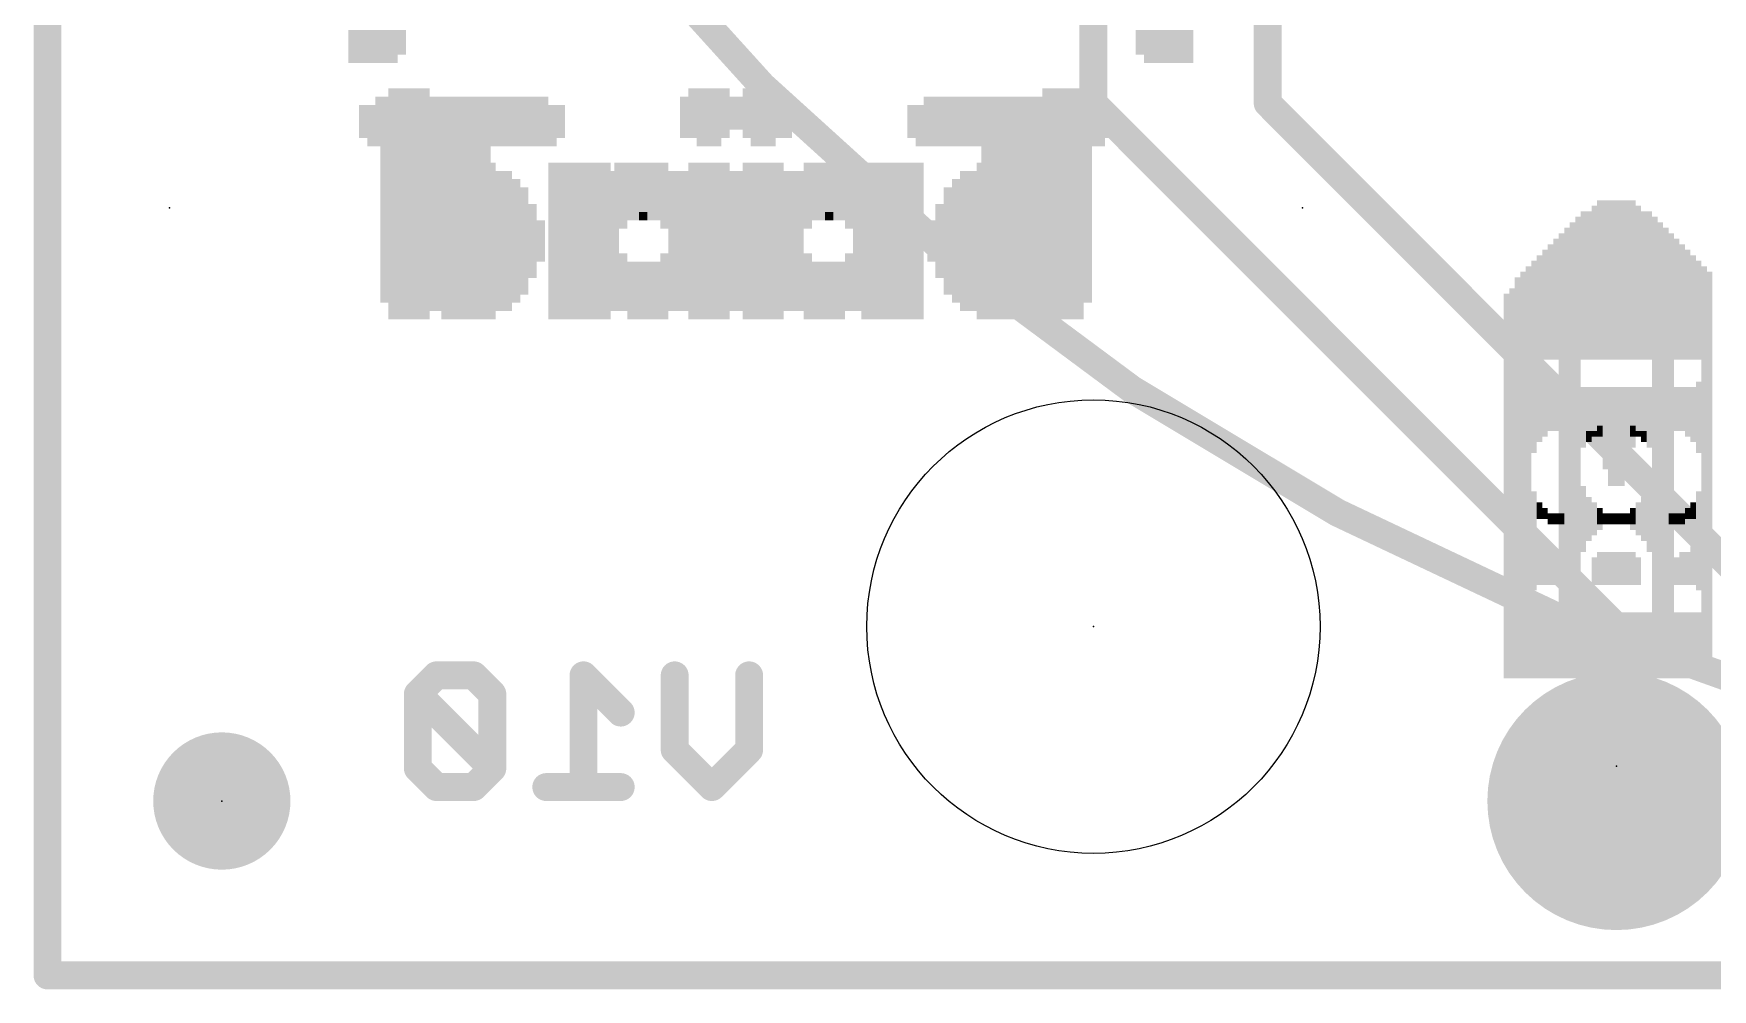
# Model space of a CAD drawing. Extents: x -32 to 75, y -41 to 41.
# Drawn here: x -0.1 to 12.13, y -0.1 to 6.86 of the extents above; entities that cross this region are included whole.
import ezdxf

# ---------------------------------------------------------------- set-up
doc = ezdxf.new("R2010")
doc.units = 0
for name, color, linetype in [('1', 12, 'CONTINUOUS'), ('16', 132, 'CONTINUOUS'), ('17', 110, 'CONTINUOUS'), ('20', 31, 'CONTINUOUS'), ('21', 41, 'CONTINUOUS'), ('22', 40, 'CONTINUOUS'), ('23', 53, 'CONTINUOUS'), ('24', 53, 'CONTINUOUS'), ('51', 53, 'CONTINUOUS')]:
    doc.layers.add(name, color=color, linetype=linetype)

# ---------------------------------------------------------------- blocks, each defined once
blk = doc.blocks.new('PIE')
at = {"const_width": 0.5}
blk.add_lwpolyline([(0, -0.25, 1), (0, 0.25, 1), (0, -0.25)], format="xyb", dxfattribs=at)
blk = doc.blocks.new('RECT')
blk.add_solid([(-0.5, -0.5), (0.5, -0.5), (-0.5, 0.5), (0.5, 0.5)])
blk = doc.blocks.new('ROUNDP')
at = {"const_width": 0.5}
blk.add_lwpolyline([(0, -0.25, 1), (0, 0.25, 1), (0, -0.25)], format="xyb", dxfattribs=at)

msp = doc.modelspace()

# ---------------------------------------------------------------- linework, layer by layer
at = {"layer": '1', "const_width": 0.2032}
for points in [[(0, 40.64), (0, 0)], [(0, 0), (35.56, 0)]]:
    msp.add_lwpolyline(points, dxfattribs=at)
at = {"layer": '1', "const_width": 0.1016}
for points in [[(0, 0.0508, 1), (0, -0.0508)], [(-0.0508, 0, 1), (0.0508, 0)]]:
    msp.add_lwpolyline(points, format="xyb", dxfattribs=at)
at = {"layer": '16', "const_width": 0.2032}
for points in [[(0, 40.64), (0, 0)], [(7.62, 16.4644), (7.62, 6.35)], [(8.89, 16.51), (8.89, 6.35)], [(11.43, 2.54), (7.62, 6.35)], [(13.97, 1.27), (8.89, 6.35)], [(11.43, 2.54), (11.43, 1.27)], [(2.8339, 2.1851), (2.6983, 2.0495)], [(3.1051, 2.1851), (2.8339, 2.1851)], [(3.2406, 2.0495), (3.1051, 2.1851)], [(4.1762, 1.9139), (3.905, 2.1851)], [(3.905, 2.1851), (3.905, 1.3716)], [(4.5694, 1.6428), (4.5694, 2.1851)], [(5.1117, 2.1851), (5.1117, 1.6428)], [(2.6983, 2.0495), (2.6983, 1.5072)], [(3.2406, 1.5072), (2.6983, 2.0495)], [(3.2406, 1.5072), (3.2406, 2.0495)], [(4.8405, 1.3716), (4.5694, 1.6428)], [(5.1117, 1.6428), (4.8405, 1.3716)], [(2.6983, 1.5072), (2.8339, 1.3716)], [(3.1051, 1.3716), (3.2406, 1.5072)], [(2.8339, 1.3716), (3.1051, 1.3716)], [(4.1762, 1.3716), (3.6338, 1.3716)], [(0, 0), (35.56, 0)]]:
    msp.add_lwpolyline(points, dxfattribs=at)
at = {"layer": '16', "const_width": 0.1016}
for points in [[(7.6559, 6.3859, 1), (7.5841, 6.3141)], [(7.5692, 6.35, 1), (7.6708, 6.35)], [(8.9259, 6.3859, 1), (8.8541, 6.3141)], [(8.8392, 6.35, 1), (8.9408, 6.35)], [(11.4808, 2.54, 1), (11.3792, 2.54)], [(11.3941, 2.5041, 1), (11.4659, 2.5759)], [(2.8339, 2.2359, 1), (2.8339, 2.1343)], [(2.8698, 2.1492, 1), (2.798, 2.221)], [(3.141, 2.221, 1), (3.0691, 2.1492)], [(3.1051, 2.1343, 1), (3.1051, 2.2359)], [(3.9409, 2.221, 1), (3.8691, 2.1492)], [(3.9558, 2.1851, 1), (3.8542, 2.1851)], [(4.6201, 2.1851, 1), (4.5186, 2.1851)], [(5.1625, 2.1851, 1), (5.0609, 2.1851)], [(2.7491, 2.0495, 1), (2.6475, 2.0495)], [(2.7342, 2.0854, 1), (2.6624, 2.0136)], [(2.6624, 2.0854, 1), (2.7342, 2.0136)], [(3.2914, 2.0495, 1), (3.1898, 2.0495)], [(3.2047, 2.0136, 1), (3.2766, 2.0854)], [(4.1402, 1.878, 1), (4.2121, 1.9498)], [(4.6053, 1.6787, 1), (4.5334, 1.6068)], [(5.1476, 1.6068, 1), (5.0758, 1.6787)], [(2.7342, 1.5431, 1), (2.6624, 1.4713)], [(3.2766, 1.4713, 1), (3.2047, 1.5431)], [(3.2047, 1.4713, 1), (3.2766, 1.5431)], [(4.5186, 1.6428, 1), (4.6201, 1.6428)], [(5.0609, 1.6428, 1), (5.1625, 1.6428)], [(2.6475, 1.5072, 1), (2.7491, 1.5072)], [(2.8339, 1.4224, 1), (2.8339, 1.3208)], [(3.1051, 1.3208, 1), (3.1051, 1.4224)], [(3.1898, 1.5072, 1), (3.2914, 1.5072)], [(3.6338, 1.4224, 1), (3.6338, 1.3208)], [(4.1762, 1.3208, 1), (4.1762, 1.4224)], [(2.798, 1.3357, 1), (2.8698, 1.4075)], [(3.0691, 1.4075, 1), (3.141, 1.3357)], [(3.8542, 1.3716, 1), (3.9558, 1.3716)], [(4.8046, 1.4075, 1), (4.8764, 1.3357)], [(4.8046, 1.3357, 1), (4.8764, 1.4075)], [(11.3792, 1.27, 1), (11.4808, 1.27)], [(0, 0.0508, 1), (0, -0.0508)], [(-0.0508, 0, 1), (0.0508, 0)]]:
    msp.add_lwpolyline(points, format="xyb", dxfattribs=at)
at = {"layer": '20', "const_width": 0.2032}
for points in [[(0, 0), (0, 40.64)], [(35.56, 0), (0, 0)]]:
    msp.add_lwpolyline(points, dxfattribs=at)
at = {"layer": '20', "const_width": 0.1016}
for points in [[(0, 0.0508, 1), (0, -0.0508)], [(-0.0508, 0, 1), (0.0508, 0)]]:
    msp.add_lwpolyline(points, format="xyb", dxfattribs=at)
at = {"layer": '20'}
msp.add_circle((7.62, 2.54), 1.651, dxfattribs=at)
at = {"layer": '23'}
for p in [(0.889, 5.588), (7.62, 2.54), (11.43, 1.524), (1.27, 1.27)]:
    msp.add_point(p, dxfattribs=at)
at = {"layer": '24'}
for p in [(9.144, 5.588), (11.43, 1.524), (1.27, 1.27)]:
    msp.add_point(p, dxfattribs=at)
at = {"layer": '51', "const_width": 0.2032}
msp.add_lwpolyline([(17.78, 1.27, 1), (17.78, 36.83, 1), (17.78, 1.27)], format="xyb", dxfattribs=at)

# ---------------------------------------------------------------- block references
at = {"layer": '1'}
msp.add_blockref('PIE', (1.27, 1.27), dxfattribs=at)
at = {"layer": '16'}
msp.add_blockref('PIE', (1.27, 1.27), dxfattribs=at)
at = {"layer": '17', "xscale": 1.8796, "yscale": 1.8796, "rotation": 270}
msp.add_blockref('ROUNDP', (11.43, 1.27), dxfattribs=at)
msp.add_blockref('ROUNDP', (11.43, 1.27), dxfattribs=at)
at = {"layer": '21', "yscale": 0.06}
for p, xscale in [((2.402, 6.854), 0.42), ((2.402, 6.794), 0.42), ((2.402, 6.734), 0.42), ((2.372, 6.674), 0.36), ((3.019, 6.368), 1.26), ((4.819, 6.368), 0.42), ((4.819, 6.428), 0.3), ((7.369, 6.368), 0.36), ((7.399, 6.428), 0.3), ((3.019, 6.308), 1.5), ((3.019, 6.248), 1.5), ((4.819, 6.308), 0.42), ((4.819, 6.248), 0.42), ((7.399, 6.308), 0.42), ((7.399, 6.248), 0.42), ((3.019, 6.188), 1.5), ((3.019, 6.128), 1.5), ((4.819, 6.188), 0.42), ((4.789, 6.128), 0.36), ((7.399, 6.188), 0.42), ((7.399, 6.128), 0.42), ((3.019, 6.068), 1.38), ((3.019, 6.008), 0.42), ((4.819, 6.068), 0.18), ((7.399, 6.068), 0.42), ((7.399, 6.008), 0.42), ((3.019, 5.948), 0.42), ((3.019, 5.888), 0.42), ((3.799, 5.888), 0.3), ((4.279, 5.888), 0.3), ((4.819, 5.888), 0.3), ((5.659, 5.888), 0.3), ((6.079, 5.888), 0.3), ((6.949, 5.888), 0.36), ((7.399, 5.948), 0.42), ((7.399, 5.888), 0.42), ((3.019, 5.828), 0.42), ((3.019, 5.768), 0.42), ((4.069, 5.828), 0.84), ((4.069, 5.768), 0.84), ((4.819, 5.828), 0.42), ((4.819, 5.768), 0.42), ((5.809, 5.768), 0.96), ((5.839, 5.828), 0.9), ((7.099, 5.768), 1.02), ((7.129, 5.828), 0.96), ((3.019, 5.708), 0.42), ((3.019, 5.648), 0.42), ((4.069, 5.708), 0.84), ((4.069, 5.648), 0.84), ((4.819, 5.708), 0.42), ((4.819, 5.648), 0.42), ((5.749, 5.648), 1.08), ((5.779, 5.708), 1.02), ((7.069, 5.708), 1.08), ((7.069, 5.648), 1.08), ((3.019, 5.588), 0.42), ((3.019, 5.528), 0.42), ((4.069, 5.588), 0.84), ((3.859, 5.528), 0.42), ((4.339, 5.528), 0.06), ((4.819, 5.588), 0.42), ((4.819, 5.528), 0.42), ((5.719, 5.588), 1.14), ((5.719, 5.528), 1.14), ((7.039, 5.588), 1.14), ((7.039, 5.528), 1.14), ((3.019, 5.468), 0.42), ((3.019, 5.408), 0.42), ((3.829, 5.468), 0.36), ((3.829, 5.408), 0.36), ((4.819, 5.468), 0.42), ((4.819, 5.408), 0.42), ((5.359, 5.468), 0.42), ((5.329, 5.408), 0.36), ((6.049, 5.468), 0.48), ((6.079, 5.408), 0.42), ((6.649, 5.468), 0.48), ((6.619, 5.408), 0.42), ((7.369, 5.468), 0.48), ((7.399, 5.408), 0.42), ((3.019, 5.348), 0.42), ((3.019, 5.288), 0.42), ((3.829, 5.348), 0.36), ((3.829, 5.288), 0.36), ((4.819, 5.348), 0.42), ((4.819, 5.288), 0.42), ((5.299, 5.348), 0.42), ((5.329, 5.288), 0.36), ((6.079, 5.348), 0.42), ((6.079, 5.288), 0.42), ((6.619, 5.348), 0.42), ((6.619, 5.288), 0.42), ((7.399, 5.348), 0.42), ((7.399, 5.288), 0.42), ((3.019, 5.228), 0.42), ((3.019, 5.168), 0.42), ((3.019, 5.108), 0.42), ((3.829, 5.228), 0.36), ((3.829, 5.168), 0.36), ((3.829, 5.108), 0.36), ((4.819, 5.228), 0.42), ((4.819, 5.168), 0.42), ((4.819, 5.108), 0.42), ((5.359, 5.228), 0.42), ((5.719, 5.168), 1.14), ((5.719, 5.108), 1.14), ((6.049, 5.228), 0.48), ((6.649, 5.228), 0.48), ((7.039, 5.168), 1.14), ((7.039, 5.108), 1.14), ((7.369, 5.228), 0.48), ((3.019, 5.048), 0.42), ((3.019, 4.988), 0.42), ((3.829, 5.048), 0.36), ((3.829, 4.988), 0.36), ((4.819, 5.048), 0.42), ((4.819, 4.988), 0.42), ((5.749, 5.048), 1.08), ((5.779, 4.988), 1.02), ((7.069, 5.048), 1.08), ((7.069, 4.988), 1.08), ((3.019, 4.928), 0.42), ((3.019, 4.868), 0.42), ((3.829, 4.928), 0.36), ((3.829, 4.868), 0.36), ((4.819, 4.928), 0.42), ((4.819, 4.868), 0.42), ((5.809, 4.928), 0.96), ((5.839, 4.868), 0.9), ((7.099, 4.928), 1.02), ((7.099, 4.868), 0.9), ((3.019, 4.808), 0.3), ((3.799, 4.808), 0.3), ((4.819, 4.808), 0.3), ((5.659, 4.808), 0.3), ((6.079, 4.808), 0.3), ((6.949, 4.808), 0.36), ((7.399, 4.808), 0.3)]:
    msp.add_blockref('RECT', p, dxfattribs=dict(at, xscale=xscale))
at = {"layer": '21', "yscale": 0.04, "rotation": 90}
for p, xscale in [((11.31, 5.224), 0.84), ((11.35, 5.084), 1.12), ((11.39, 5.064), 1.16), ((11.43, 5.064), 1.16), ((11.47, 5.064), 1.16), ((11.51, 5.064), 1.16), ((11.55, 5.064), 1.16), ((11.15, 3.844), 3.36), ((11.19, 5.184), 0.76), ((11.23, 5.184), 0.76), ((11.27, 5.204), 0.8), ((11.59, 5.044), 1.12), ((11.63, 5.024), 1.08), ((11.67, 5.024), 1.08), ((11.71, 5.004), 1.04), ((11.03, 3.784), 3.24), ((11.07, 3.804), 3.28), ((11.11, 3.824), 3.32), ((11.79, 4.964), 0.96), ((11.83, 4.944), 0.92), ((10.91, 5.044), 0.48), ((10.95, 5.064), 0.52), ((10.99, 5.064), 0.6), ((11.87, 4.924), 0.88), ((11.91, 4.904), 0.84), ((11.95, 4.884), 0.8), ((10.79, 4.964), 0.4), ((10.83, 5.004), 0.4), ((10.87, 5.024), 0.44), ((11.99, 4.864), 0.76), ((12.03, 4.844), 0.72), ((12.07, 3.664), 3), ((10.71, 3.624), 2.92), ((10.75, 3.644), 2.96), ((12.11, 3.644), 2.96), ((10.63, 3.564), 2.8), ((10.67, 3.584), 2.84), ((11.35, 4.104), 0.36), ((11.39, 4.084), 0.4), ((11.43, 3.924), 0.72), ((11.47, 3.944), 0.68), ((11.51, 3.984), 0.6), ((11.55, 4.064), 0.44), ((11.59, 4.104), 0.36), ((11.63, 4.124), 0.32), ((11.67, 4.124), 0.32), ((11.71, 4.124), 0.32), ((11.75, 4.124), 0.32), ((11.79, 4.124), 0.32), ((11.83, 4.124), 0.32), ((11.87, 4.124), 0.32), ((11.91, 4.124), 0.32), ((11.95, 4.104), 0.36), ((11.99, 4.084), 0.4), ((12.03, 4.064), 0.52), ((11.19, 3.924), 0.16), ((11.23, 3.924), 0.08), ((11.27, 3.944), 0.04), ((11.31, 3.964), 0.08), ((11.39, 3.664), 0.2), ((11.71, 3.464), 0.52), ((11.75, 3.504), 0.52), ((11.79, 3.644), 0.24), ((11.83, 3.664), 0.2), ((11.67, 3.404), 0.32), ((11.19, 3.304), 0.44), ((11.23, 3.304), 0.28), ((11.59, 3.364), 0.16), ((11.63, 3.384), 0.2), ((11.99, 3.384), 0.12), ((12.03, 3.384), 0.28), ((11.27, 3.304), 0.2), ((11.31, 3.324), 0.16), ((11.35, 3.324), 0.08), ((11.39, 3.324), 0.08), ((11.43, 3.324), 0.08), ((11.47, 3.324), 0.08), ((11.51, 3.324), 0.08), ((11.55, 3.344), 0.12), ((11.79, 3.324), 0.16), ((11.83, 3.324), 0.08), ((11.87, 3.324), 0.08), ((11.91, 3.324), 0.08), ((11.95, 3.364), 0.08), ((11.43, 2.964), 0.24), ((11.47, 2.964), 0.24), ((11.51, 2.964), 0.24), ((11.55, 2.964), 0.24), ((11.91, 2.964), 0.24), ((11.95, 2.964), 0.24), ((11.99, 2.984), 0.28), ((12.03, 2.964), 0.32), ((11.39, 2.944), 0.2), ((11.59, 2.944), 0.2), ((11.83, 2.944), 0.2), ((11.87, 2.944), 0.2), ((10.79, 2.384), 0.44), ((10.99, 2.384), 0.44), ((11.19, 2.404), 0.48), ((11.23, 2.404), 0.48), ((11.27, 2.404), 0.48), ((11.31, 2.404), 0.48), ((11.35, 2.404), 0.48), ((11.39, 2.404), 0.48), ((11.43, 2.404), 0.48), ((11.47, 2.404), 0.48), ((11.51, 2.404), 0.48), ((11.55, 2.404), 0.48), ((11.59, 2.404), 0.48), ((11.63, 2.404), 0.48), ((11.67, 2.404), 0.48), ((11.71, 2.404), 0.48), ((11.75, 2.404), 0.48), ((11.79, 2.404), 0.48), ((11.83, 2.404), 0.48), ((11.87, 2.404), 0.48), ((11.91, 2.404), 0.48), ((11.95, 2.404), 0.48), ((11.99, 2.404), 0.48), ((12.03, 2.404), 0.48), ((10.83, 2.364), 0.4), ((10.87, 2.364), 0.4), ((10.91, 2.364), 0.4), ((10.95, 2.364), 0.4)]:
    msp.add_blockref('RECT', p, dxfattribs=dict(at, xscale=xscale))
msp.add_blockref('RECT', (11.75, 4.984), dxfattribs=at)
at = {"layer": '22'}
for p, xscale, yscale, rotation in [((8.139, 6.854), 0.42, 0.06, 180), ((8.139, 6.794), 0.42, 0.06, 180), ((8.139, 6.734), 0.42, 0.06, 180), ((8.169, 6.674), 0.36, 0.06, 180), ((2.634, 6.428), 0.3, 0.06, 180), ((2.664, 6.368), 0.36, 0.06, 180), ((5.214, 6.368), 0.42, 0.06, 180), ((5.214, 6.428), 0.3, 0.06, 180), ((7.014, 6.368), 1.26, 0.06, 180), ((2.634, 6.308), 0.42, 0.06, 180), ((2.634, 6.248), 0.42, 0.06, 180), ((5.214, 6.308), 0.42, 0.06, 180), ((5.214, 6.248), 0.42, 0.06, 180), ((7.014, 6.308), 1.5, 0.06, 180), ((7.014, 6.248), 1.5, 0.06, 180), ((2.634, 6.188), 0.42, 0.06, 180), ((2.634, 6.128), 0.42, 0.06, 180), ((5.214, 6.188), 0.42, 0.06, 180), ((5.244, 6.128), 0.36, 0.06, 180), ((7.014, 6.188), 1.5, 0.06, 180), ((7.014, 6.128), 1.5, 0.06, 180), ((2.634, 6.068), 0.42, 0.06, 180), ((2.634, 6.008), 0.42, 0.06, 180), ((5.214, 6.068), 0.18, 0.06, 180), ((7.014, 6.068), 1.38, 0.06, 180), ((7.014, 6.008), 0.42, 0.06, 180), ((2.634, 5.948), 0.42, 0.06, 180), ((2.634, 5.888), 0.42, 0.06, 180), ((3.084, 5.888), 0.36, 0.06, 180), ((3.954, 5.888), 0.3, 0.06, 180), ((4.374, 5.888), 0.3, 0.06, 180), ((5.214, 5.888), 0.3, 0.06, 180), ((5.754, 5.888), 0.3, 0.06, 180), ((6.234, 5.888), 0.3, 0.06, 180), ((7.014, 5.948), 0.42, 0.06, 180), ((7.014, 5.888), 0.42, 0.06, 180), ((2.904, 5.828), 0.96, 0.06, 180), ((2.934, 5.768), 1.02, 0.06, 180), ((4.194, 5.828), 0.9, 0.06, 180), ((4.224, 5.768), 0.96, 0.06, 180), ((5.214, 5.828), 0.42, 0.06, 180), ((5.214, 5.768), 0.42, 0.06, 180), ((5.964, 5.828), 0.84, 0.06, 180), ((5.964, 5.768), 0.84, 0.06, 180), ((7.014, 5.828), 0.42, 0.06, 180), ((7.014, 5.768), 0.42, 0.06, 180), ((2.964, 5.708), 1.08, 0.06, 180), ((2.964, 5.648), 1.08, 0.06, 180), ((4.254, 5.708), 1.02, 0.06, 180), ((4.284, 5.648), 1.08, 0.06, 180), ((5.214, 5.708), 0.42, 0.06, 180), ((5.214, 5.648), 0.42, 0.06, 180), ((5.964, 5.708), 0.84, 0.06, 180), ((5.964, 5.648), 0.84, 0.06, 180), ((7.014, 5.708), 0.42, 0.06, 180), ((7.014, 5.648), 0.42, 0.06, 180), ((11.31, 5.064), 1.16, 0.04, 90), ((11.35, 5.064), 1.16, 0.04, 90), ((11.39, 5.064), 1.16, 0.04, 90), ((11.43, 5.064), 1.16, 0.04, 90), ((11.47, 5.064), 1.16, 0.04, 90), ((11.51, 5.084), 1.12, 0.04, 90), ((11.55, 5.224), 0.84, 0.04, 90), ((2.994, 5.588), 1.14, 0.06, 180), ((2.994, 5.528), 1.14, 0.06, 180), ((4.314, 5.588), 1.14, 0.06, 180), ((4.314, 5.528), 1.14, 0.06, 180), ((5.214, 5.588), 0.42, 0.06, 180), ((5.214, 5.528), 0.42, 0.06, 180), ((5.964, 5.588), 0.84, 0.06, 180), ((5.694, 5.528), 0.06, 0.06, 180), ((6.174, 5.528), 0.42, 0.06, 180), ((7.014, 5.588), 0.42, 0.06, 180), ((7.014, 5.528), 0.42, 0.06, 180), ((11.15, 5.004), 1.04, 0.04, 90), ((11.19, 5.024), 1.08, 0.04, 90), ((11.23, 5.024), 1.08, 0.04, 90), ((11.27, 5.044), 1.12, 0.04, 90), ((11.59, 5.204), 0.8, 0.04, 90), ((11.63, 5.184), 0.76, 0.04, 90), ((11.67, 5.184), 0.76, 0.04, 90), ((11.71, 3.844), 3.36, 0.04, 90), ((2.664, 5.468), 0.48, 0.06, 180), ((2.634, 5.408), 0.42, 0.06, 180), ((3.384, 5.468), 0.48, 0.06, 180), ((3.414, 5.408), 0.42, 0.06, 180), ((3.984, 5.468), 0.48, 0.06, 180), ((3.954, 5.408), 0.42, 0.06, 180), ((4.674, 5.468), 0.42, 0.06, 180), ((4.704, 5.408), 0.36, 0.06, 180), ((5.214, 5.468), 0.42, 0.06, 180), ((5.214, 5.408), 0.42, 0.06, 180), ((6.204, 5.468), 0.36, 0.06, 180), ((6.204, 5.408), 0.36, 0.06, 180), ((7.014, 5.468), 0.42, 0.06, 180), ((7.014, 5.408), 0.42, 0.06, 180), ((11.03, 4.944), 0.92, 0.04, 90), ((11.07, 4.964), 0.96, 0.04, 90), ((11.75, 3.824), 3.32, 0.04, 90), ((11.79, 3.804), 3.28, 0.04, 90), ((11.83, 3.784), 3.24, 0.04, 90), ((2.634, 5.348), 0.42, 0.06, 180), ((2.634, 5.288), 0.42, 0.06, 180), ((3.414, 5.348), 0.42, 0.06, 180), ((3.414, 5.288), 0.42, 0.06, 180), ((3.954, 5.348), 0.42, 0.06, 180), ((3.954, 5.288), 0.42, 0.06, 180), ((4.734, 5.348), 0.42, 0.06, 180), ((4.704, 5.288), 0.36, 0.06, 180), ((5.214, 5.348), 0.42, 0.06, 180), ((5.214, 5.288), 0.42, 0.06, 180), ((6.204, 5.348), 0.36, 0.06, 180), ((6.204, 5.288), 0.36, 0.06, 180), ((7.014, 5.348), 0.42, 0.06, 180), ((7.014, 5.288), 0.42, 0.06, 180), ((10.91, 4.884), 0.8, 0.04, 90), ((10.95, 4.904), 0.84, 0.04, 90), ((10.99, 4.924), 0.88, 0.04, 90), ((11.87, 5.064), 0.6, 0.04, 90), ((11.91, 5.064), 0.52, 0.04, 90), ((11.95, 5.044), 0.48, 0.04, 90), ((2.664, 5.228), 0.48, 0.06, 180), ((2.994, 5.168), 1.14, 0.06, 180), ((2.994, 5.108), 1.14, 0.06, 180), ((3.384, 5.228), 0.48, 0.06, 180), ((3.984, 5.228), 0.48, 0.06, 180), ((4.314, 5.168), 1.14, 0.06, 180), ((4.314, 5.108), 1.14, 0.06, 180), ((4.674, 5.228), 0.42, 0.06, 180), ((5.214, 5.228), 0.42, 0.06, 180), ((5.214, 5.168), 0.42, 0.06, 180), ((5.214, 5.108), 0.42, 0.06, 180), ((6.204, 5.228), 0.36, 0.06, 180), ((6.204, 5.168), 0.36, 0.06, 180), ((6.204, 5.108), 0.36, 0.06, 180), ((7.014, 5.228), 0.42, 0.06, 180), ((7.014, 5.168), 0.42, 0.06, 180), ((7.014, 5.108), 0.42, 0.06, 180), ((10.79, 3.664), 3, 0.04, 90), ((10.83, 4.844), 0.72, 0.04, 90), ((10.87, 4.864), 0.76, 0.04, 90), ((11.99, 5.024), 0.44, 0.04, 90), ((12.03, 5.004), 0.4, 0.04, 90), ((12.07, 4.964), 0.4, 0.04, 90), ((2.964, 5.048), 1.08, 0.06, 180), ((2.964, 4.988), 1.08, 0.06, 180), ((4.284, 5.048), 1.08, 0.06, 180), ((4.254, 4.988), 1.02, 0.06, 180), ((5.214, 5.048), 0.42, 0.06, 180), ((5.214, 4.988), 0.42, 0.06, 180), ((6.204, 5.048), 0.36, 0.06, 180), ((6.204, 4.988), 0.36, 0.06, 180), ((7.014, 5.048), 0.42, 0.06, 180), ((7.014, 4.988), 0.42, 0.06, 180), ((10.71, 3.624), 2.92, 0.04, 90), ((10.75, 3.644), 2.96, 0.04, 90), ((12.11, 3.644), 2.96, 0.04, 90), ((2.934, 4.928), 1.02, 0.06, 180), ((2.934, 4.868), 0.9, 0.06, 180), ((4.224, 4.928), 0.96, 0.06, 180), ((4.194, 4.868), 0.9, 0.06, 180), ((5.214, 4.928), 0.42, 0.06, 180), ((5.214, 4.868), 0.42, 0.06, 180), ((6.204, 4.928), 0.36, 0.06, 180), ((6.204, 4.868), 0.36, 0.06, 180), ((7.014, 4.928), 0.42, 0.06, 180), ((7.014, 4.868), 0.42, 0.06, 180), ((10.63, 3.564), 2.8, 0.04, 90), ((10.67, 3.584), 2.84, 0.04, 90), ((2.634, 4.808), 0.3, 0.06, 180), ((3.084, 4.808), 0.36, 0.06, 180), ((3.954, 4.808), 0.3, 0.06, 180), ((4.374, 4.808), 0.3, 0.06, 180), ((5.214, 4.808), 0.3, 0.06, 180), ((6.234, 4.808), 0.3, 0.06, 180), ((7.014, 4.808), 0.3, 0.06, 180), ((10.83, 4.064), 0.52, 0.04, 90), ((10.87, 4.084), 0.4, 0.04, 90), ((10.91, 4.104), 0.36, 0.04, 90), ((10.95, 4.124), 0.32, 0.04, 90), ((10.99, 4.124), 0.32, 0.04, 90), ((11.03, 4.124), 0.32, 0.04, 90), ((11.07, 4.124), 0.32, 0.04, 90), ((11.11, 4.124), 0.32, 0.04, 90), ((11.15, 4.124), 0.32, 0.04, 90), ((11.19, 4.124), 0.32, 0.04, 90), ((11.23, 4.124), 0.32, 0.04, 90), ((11.27, 4.104), 0.36, 0.04, 90), ((11.31, 4.064), 0.44, 0.04, 90), ((11.35, 3.984), 0.6, 0.04, 90), ((11.39, 3.944), 0.68, 0.04, 90), ((11.43, 3.924), 0.72, 0.04, 90), ((11.47, 4.084), 0.4, 0.04, 90), ((11.51, 4.104), 0.36, 0.04, 90), ((11.55, 3.964), 0.08, 0.04, 90), ((11.59, 3.944), 0.04, 0.04, 90), ((11.63, 3.924), 0.08, 0.04, 90), ((11.67, 3.924), 0.16, 0.04, 90), ((11.03, 3.664), 0.2, 0.04, 90), ((11.07, 3.644), 0.24, 0.04, 90), ((11.11, 3.504), 0.52, 0.04, 90), ((11.15, 3.464), 0.52, 0.04, 90), ((11.47, 3.664), 0.2, 0.04, 90), ((11.19, 3.404), 0.32, 0.04, 90), ((10.83, 3.384), 0.28, 0.04, 90), ((10.87, 3.384), 0.12, 0.04, 90), ((11.23, 3.384), 0.2, 0.04, 90), ((11.27, 3.364), 0.16, 0.04, 90), ((11.63, 3.304), 0.28, 0.04, 90), ((11.67, 3.304), 0.44, 0.04, 90), ((10.91, 3.364), 0.08, 0.04, 90), ((10.95, 3.324), 0.08, 0.04, 90), ((10.99, 3.324), 0.08, 0.04, 90), ((11.03, 3.324), 0.08, 0.04, 90), ((11.07, 3.324), 0.16, 0.04, 90), ((11.31, 3.344), 0.12, 0.04, 90), ((11.35, 3.324), 0.08, 0.04, 90), ((11.39, 3.324), 0.08, 0.04, 90), ((11.43, 3.324), 0.08, 0.04, 90), ((11.47, 3.324), 0.08, 0.04, 90), ((11.51, 3.324), 0.08, 0.04, 90), ((11.55, 3.324), 0.16, 0.04, 90), ((11.59, 3.304), 0.2, 0.04, 90), ((10.83, 2.964), 0.32, 0.04, 90), ((10.87, 2.984), 0.28, 0.04, 90), ((10.91, 2.964), 0.24, 0.04, 90), ((10.95, 2.964), 0.24, 0.04, 90), ((11.31, 2.964), 0.24, 0.04, 90), ((11.35, 2.964), 0.24, 0.04, 90), ((11.39, 2.964), 0.24, 0.04, 90), ((11.43, 2.964), 0.24, 0.04, 90), ((10.99, 2.944), 0.2, 0.04, 90), ((11.03, 2.944), 0.2, 0.04, 90), ((11.27, 2.944), 0.2, 0.04, 90), ((11.47, 2.944), 0.2, 0.04, 90), ((10.83, 2.404), 0.48, 0.04, 90), ((10.87, 2.404), 0.48, 0.04, 90), ((10.91, 2.404), 0.48, 0.04, 90), ((10.95, 2.404), 0.48, 0.04, 90), ((10.99, 2.404), 0.48, 0.04, 90), ((11.03, 2.404), 0.48, 0.04, 90), ((11.07, 2.404), 0.48, 0.04, 90), ((11.11, 2.404), 0.48, 0.04, 90), ((11.15, 2.404), 0.48, 0.04, 90), ((11.19, 2.404), 0.48, 0.04, 90), ((11.23, 2.404), 0.48, 0.04, 90), ((11.27, 2.404), 0.48, 0.04, 90), ((11.31, 2.404), 0.48, 0.04, 90), ((11.35, 2.404), 0.48, 0.04, 90), ((11.39, 2.404), 0.48, 0.04, 90), ((11.43, 2.404), 0.48, 0.04, 90), ((11.47, 2.404), 0.48, 0.04, 90), ((11.51, 2.404), 0.48, 0.04, 90), ((11.55, 2.404), 0.48, 0.04, 90), ((11.59, 2.404), 0.48, 0.04, 90), ((11.63, 2.404), 0.48, 0.04, 90), ((11.67, 2.404), 0.48, 0.04, 90), ((11.87, 2.384), 0.44, 0.04, 90), ((12.07, 2.384), 0.44, 0.04, 90), ((11.91, 2.364), 0.4, 0.04, 90), ((11.95, 2.364), 0.4, 0.04, 90), ((11.99, 2.364), 0.4, 0.04, 90), ((12.03, 2.364), 0.4, 0.04, 90)]:
    msp.add_blockref('RECT', p, dxfattribs=dict(at, xscale=xscale, yscale=yscale, rotation=rotation))
at = {"layer": '22', "yscale": 0.04, "rotation": 90}
msp.add_blockref('RECT', (11.11, 4.984), dxfattribs=at)
at = {"layer": '51', "xscale": 0.508, "yscale": 0.508, "rotation": 180}
msp.add_blockref('RECT', (11.43, 1.27), dxfattribs=at)

doc.saveas('drawing.dxf')
